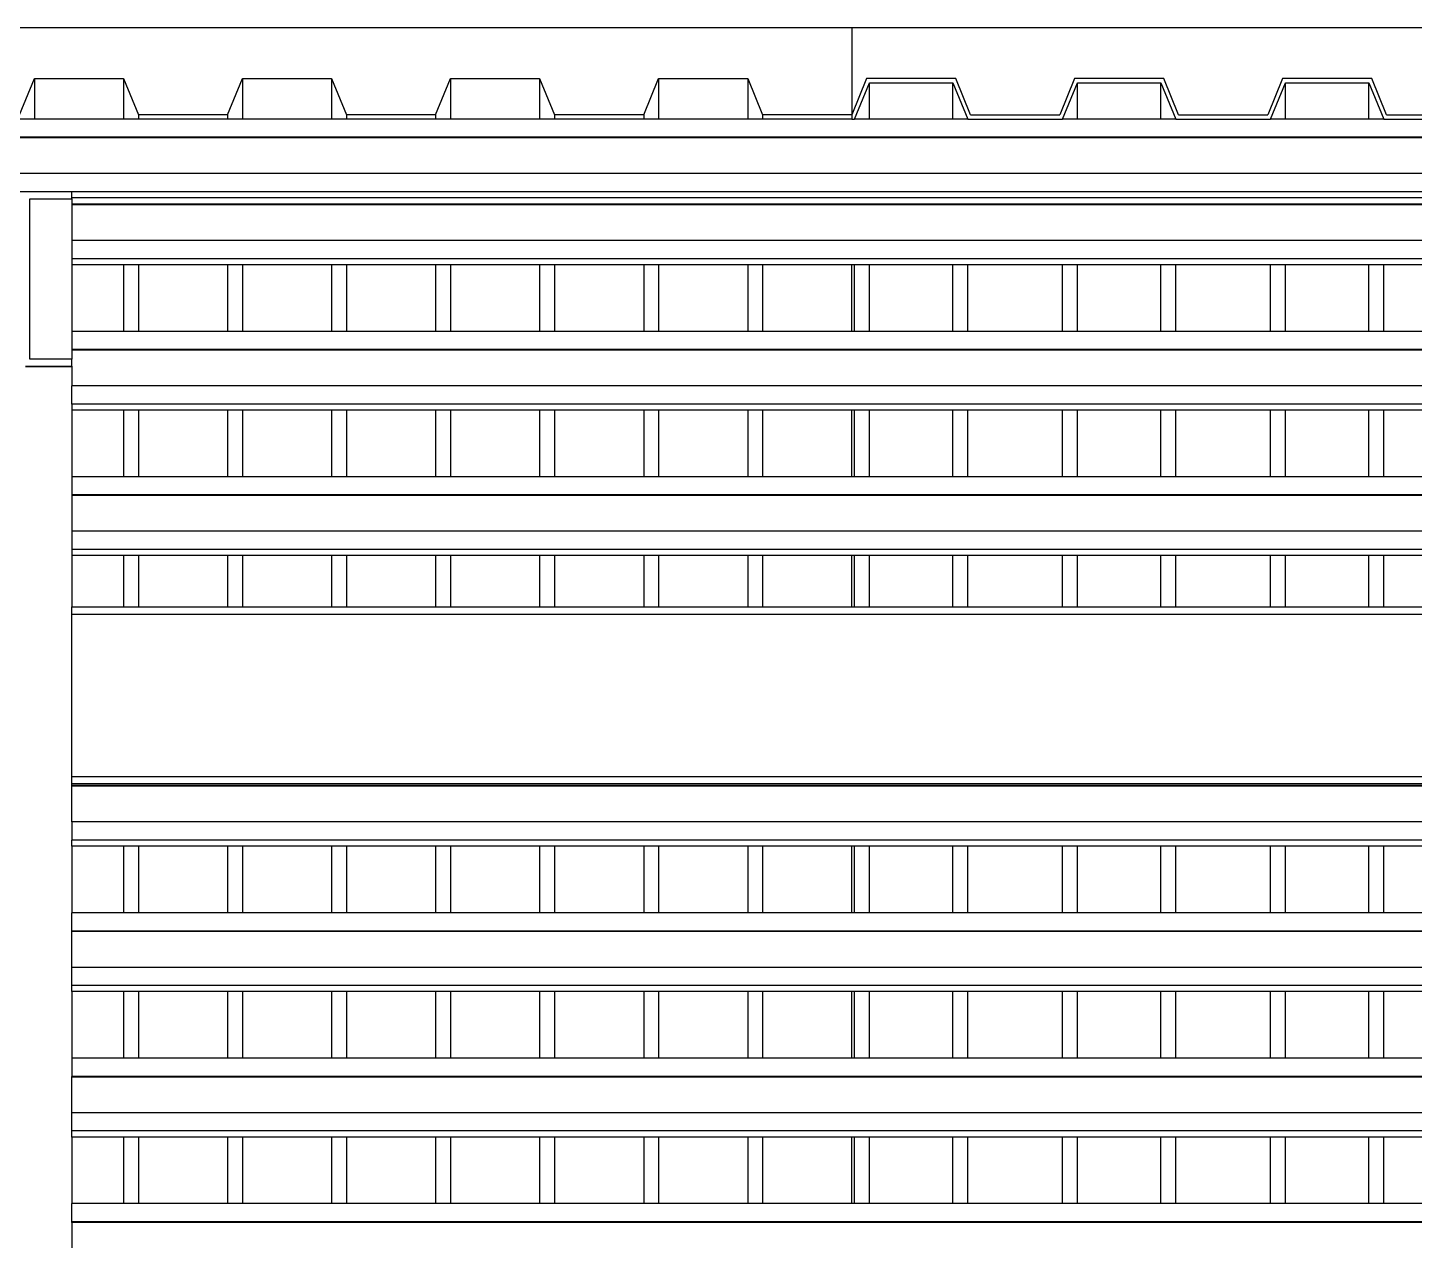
# Model space of a CAD drawing. Extents: x -49.7 to 49.7, y -10.2 to 18.8.
# Drawn here: x 15.653 to 17.535, y 13.349 to 14.994 of the extents above; entities that cross this region are included whole.
import ezdxf

# ---------------------------------------------------------------- set-up
doc = ezdxf.new("R2010")
doc.units = 0
doc.layers.get('0').update_dxf_attribs({"linetype": 'CONTINUOUS'})

msp = doc.modelspace()

# ---------------------------------------------------------------- linework, layer by layer
for p, q in [((16.7717, 14.9941), (13.6651, 14.9941)), ((16.7717, 14.9941), (16.7717, 14.8757)), ((19.4647, 14.9941), (16.7717, 14.9941)), ((16.7717, 14.9941), (16.7717, 14.8757)), ((15.642, 14.8757), (15.6622, 14.925)), ((15.6622, 14.925), (15.6622, 14.8701)), ((15.6622, 14.925), (15.7832, 14.925)), ((15.7832, 14.925), (15.7832, 14.8701)), ((15.7832, 14.925), (15.8034, 14.8757)), ((15.9245, 14.8757), (15.9446, 14.925)), ((15.9446, 14.925), (15.9446, 14.8701)), ((15.9446, 14.925), (16.0657, 14.925)), ((16.0657, 14.925), (16.0657, 14.8701)), ((16.0657, 14.925), (16.0858, 14.8757)), ((16.2069, 14.8757), (16.227, 14.925)), ((16.227, 14.925), (16.227, 14.8701)), ((16.227, 14.925), (16.3481, 14.925)), ((16.3481, 14.925), (16.3481, 14.8701)), ((16.3481, 14.925), (16.3682, 14.8757)), ((16.4893, 14.8757), (16.5095, 14.925)), ((16.5095, 14.925), (16.5095, 14.8701)), ((16.5095, 14.925), (16.6305, 14.925)), ((16.6305, 14.925), (16.6305, 14.8701)), ((16.6305, 14.925), (16.6507, 14.8757)), ((16.7919, 14.925), (16.7717, 14.8757)), ((16.7756, 14.8701), (16.7958, 14.9194)), ((16.9129, 14.925), (16.7919, 14.925)), ((16.7958, 14.8701), (16.7958, 14.9194)), ((16.7958, 14.9194), (16.909, 14.9194)), ((16.909, 14.8701), (16.909, 14.9194)), ((16.909, 14.9194), (16.9292, 14.8701)), ((16.9331, 14.8757), (16.9129, 14.925)), ((17.0743, 14.925), (17.0541, 14.8757)), ((17.058, 14.8701), (17.0782, 14.9194)), ((17.1953, 14.925), (17.0743, 14.925)), ((17.0782, 14.9194), (17.1914, 14.9194)), ((17.0782, 14.8701), (17.0782, 14.9194)), ((17.1914, 14.8701), (17.1914, 14.9194)), ((17.1914, 14.9194), (17.2116, 14.8701)), ((17.2155, 14.8757), (17.1953, 14.925)), ((17.3567, 14.925), (17.3365, 14.8757)), ((17.3404, 14.8701), (17.3606, 14.9194)), ((17.4777, 14.925), (17.3567, 14.925)), ((17.3606, 14.8701), (17.3606, 14.9194)), ((17.3606, 14.9194), (17.4738, 14.9194)), ((17.4738, 14.9194), (17.494, 14.8701)), ((17.4738, 14.8701), (17.4738, 14.9194)), ((17.4979, 14.8757), (17.4777, 14.925)), ((15.6622, 14.8701), (15.642, 14.8701)), ((15.7832, 14.8701), (15.6622, 14.8701)), ((15.8034, 14.8701), (15.7832, 14.8701)), ((15.8034, 14.8757), (15.8034, 14.8701)), ((15.9245, 14.8757), (15.8034, 14.8757)), ((15.9245, 14.8701), (15.8034, 14.8701)), ((15.9245, 14.8757), (15.9245, 14.8701)), ((15.9446, 14.8701), (15.9245, 14.8701)), ((16.0657, 14.8701), (15.9446, 14.8701)), ((16.0858, 14.8701), (16.0657, 14.8701)), ((16.0858, 14.8757), (16.0858, 14.8701)), ((16.2069, 14.8757), (16.0858, 14.8757)), ((16.2069, 14.8701), (16.0858, 14.8701)), ((16.2069, 14.8757), (16.2069, 14.8701)), ((16.227, 14.8701), (16.2069, 14.8701)), ((16.3481, 14.8701), (16.227, 14.8701)), ((16.3682, 14.8701), (16.3481, 14.8701)), ((16.3682, 14.8757), (16.3682, 14.8701)), ((16.4893, 14.8757), (16.3682, 14.8757)), ((16.4893, 14.8701), (16.3682, 14.8701)), ((16.4893, 14.8757), (16.4893, 14.8701)), ((16.5095, 14.8701), (16.4893, 14.8701)), ((16.6305, 14.8701), (16.5095, 14.8701)), ((16.6507, 14.8701), (16.6305, 14.8701)), ((16.6507, 14.8757), (16.6507, 14.8701)), ((16.7717, 14.8757), (16.6507, 14.8757)), ((16.7717, 14.8701), (16.6507, 14.8701)), ((16.7717, 14.8757), (16.7717, 14.8701)), ((16.7717, 14.8701), (16.7756, 14.8701)), ((16.7958, 14.8701), (16.7756, 14.8701)), ((16.909, 14.8701), (16.7958, 14.8701)), ((16.9292, 14.8701), (16.909, 14.8701)), ((16.9292, 14.8701), (17.058, 14.8701)), ((16.9331, 14.8757), (17.0541, 14.8757)), ((17.0782, 14.8701), (17.058, 14.8701)), ((17.1914, 14.8701), (17.0782, 14.8701)), ((17.2116, 14.8701), (17.1914, 14.8701)), ((17.2116, 14.8701), (17.3404, 14.8701)), ((17.2155, 14.8757), (17.3365, 14.8757)), ((17.3606, 14.8701), (17.3404, 14.8701)), ((17.4738, 14.8701), (17.3606, 14.8701)), ((17.494, 14.8701), (17.4738, 14.8701)), ((17.494, 14.8701), (17.6228, 14.8701)), ((17.4979, 14.8757), (17.6189, 14.8757)), ((22.1577, 14.8454), (7.6775, 14.8454)), ((22.1577, 14.8446), (7.6775, 14.8446)), ((22.1577, 14.7961), (7.6775, 14.7961)), ((15.7131, 14.7714), (15.5931, 14.7714)), ((15.6562, 14.5444), (15.6562, 14.7618)), ((15.6562, 14.7618), (15.7131, 14.7618)), ((15.7131, 14.7632), (15.7131, 14.7714)), ((19.3431, 14.7714), (15.7131, 14.7714)), ((19.3431, 14.7632), (15.7131, 14.7632)), ((15.7131, 14.7618), (15.7131, 14.7632)), ((15.7131, 14.7618), (15.7131, 14.7547)), ((19.3431, 14.7547), (15.7131, 14.7547)), ((15.7131, 14.7547), (15.7131, 14.7539)), ((19.3431, 14.7539), (15.7131, 14.7539)), ((15.7131, 14.7539), (15.7131, 14.7054)), ((19.3431, 14.7054), (15.7131, 14.7054)), ((15.7131, 14.7054), (15.7131, 14.6807)), ((19.3431, 14.6807), (15.7131, 14.6807)), ((15.7131, 14.6807), (15.7131, 14.6725)), ((15.7131, 14.6725), (15.7131, 14.5821)), ((15.7832, 14.6725), (15.7131, 14.6725)), ((15.7832, 14.6725), (15.7832, 14.5821)), ((15.8034, 14.6725), (15.7832, 14.6725)), ((15.8034, 14.6725), (15.8034, 14.5821)), ((15.9245, 14.6725), (15.8034, 14.6725)), ((15.9245, 14.6725), (15.9245, 14.5821)), ((15.9446, 14.6725), (15.9245, 14.6725)), ((15.9446, 14.6725), (15.9446, 14.5821)), ((16.0657, 14.6725), (15.9446, 14.6725)), ((16.0657, 14.6725), (16.0657, 14.5821)), ((16.0858, 14.6725), (16.0657, 14.6725)), ((16.0858, 14.6725), (16.0858, 14.5821)), ((16.2069, 14.6725), (16.0858, 14.6725)), ((16.2069, 14.6725), (16.2069, 14.5821)), ((16.227, 14.6725), (16.2069, 14.6725)), ((16.227, 14.6725), (16.227, 14.5821)), ((16.3481, 14.6725), (16.227, 14.6725)), ((16.3481, 14.6725), (16.3481, 14.5821)), ((16.3682, 14.6725), (16.3481, 14.6725)), ((16.3682, 14.6725), (16.3682, 14.5821)), ((16.4893, 14.6725), (16.3682, 14.6725)), ((16.4893, 14.6725), (16.4893, 14.5821)), ((16.5095, 14.6725), (16.4893, 14.6725)), ((16.5095, 14.6725), (16.5095, 14.5821)), ((16.6305, 14.6725), (16.5095, 14.6725)), ((16.6305, 14.6725), (16.6305, 14.5821)), ((16.6507, 14.6725), (16.6305, 14.6725)), ((16.6507, 14.6725), (16.6507, 14.5821)), ((16.7717, 14.6725), (16.6507, 14.6725)), ((16.7717, 14.5821), (16.7717, 14.6725)), ((16.7756, 14.6725), (16.7717, 14.6725)), ((16.7756, 14.5821), (16.7756, 14.6725)), ((16.7958, 14.6725), (16.7756, 14.6725)), ((16.7958, 14.5821), (16.7958, 14.6725)), ((16.909, 14.6725), (16.7958, 14.6725)), ((16.909, 14.5821), (16.909, 14.6725)), ((16.9292, 14.6725), (16.909, 14.6725)), ((16.9292, 14.5821), (16.9292, 14.6725)), ((17.058, 14.6725), (16.9292, 14.6725)), ((17.058, 14.5821), (17.058, 14.6725)), ((17.0782, 14.6725), (17.058, 14.6725)), ((17.0782, 14.5821), (17.0782, 14.6725)), ((17.1914, 14.6725), (17.0782, 14.6725)), ((17.1914, 14.5821), (17.1914, 14.6725)), ((17.2116, 14.6725), (17.1914, 14.6725)), ((17.2116, 14.5821), (17.2116, 14.6725)), ((17.3404, 14.6725), (17.2116, 14.6725)), ((17.3404, 14.5821), (17.3404, 14.6725)), ((17.3606, 14.6725), (17.3404, 14.6725)), ((17.3606, 14.5821), (17.3606, 14.6725)), ((17.4738, 14.6725), (17.3606, 14.6725)), ((17.4738, 14.5821), (17.4738, 14.6725)), ((17.494, 14.6725), (17.4738, 14.6725)), ((17.494, 14.5821), (17.494, 14.6725)), ((17.6228, 14.6725), (17.494, 14.6725)), ((15.7131, 14.5821), (15.7131, 14.5574)), ((15.7832, 14.5821), (15.7131, 14.5821)), ((15.8034, 14.5821), (15.7832, 14.5821)), ((15.9245, 14.5821), (15.8034, 14.5821)), ((15.9446, 14.5821), (15.9245, 14.5821)), ((16.0657, 14.5821), (15.9446, 14.5821)), ((16.0858, 14.5821), (16.0657, 14.5821)), ((16.2069, 14.5821), (16.0858, 14.5821)), ((16.227, 14.5821), (16.2069, 14.5821)), ((16.3481, 14.5821), (16.227, 14.5821)), ((16.3682, 14.5821), (16.3481, 14.5821)), ((16.4893, 14.5821), (16.3682, 14.5821)), ((16.5095, 14.5821), (16.4893, 14.5821)), ((16.6305, 14.5821), (16.5095, 14.5821)), ((16.6507, 14.5821), (16.6305, 14.5821)), ((16.7717, 14.5821), (16.6507, 14.5821)), ((16.7756, 14.5821), (16.7717, 14.5821)), ((16.7958, 14.5821), (16.7756, 14.5821)), ((16.909, 14.5821), (16.7958, 14.5821)), ((16.9292, 14.5821), (16.909, 14.5821)), ((17.058, 14.5821), (16.9292, 14.5821)), ((17.0782, 14.5821), (17.058, 14.5821)), ((17.1914, 14.5821), (17.0782, 14.5821)), ((17.2116, 14.5821), (17.1914, 14.5821)), ((17.3404, 14.5821), (17.2116, 14.5821)), ((17.3606, 14.5821), (17.3404, 14.5821)), ((17.4738, 14.5821), (17.3606, 14.5821)), ((17.494, 14.5821), (17.4738, 14.5821)), ((17.6228, 14.5821), (17.494, 14.5821)), ((19.3431, 14.5574), (15.7131, 14.5574)), ((15.7131, 14.5574), (15.7131, 14.5566)), ((19.3431, 14.5566), (15.7131, 14.5566)), ((15.7131, 14.5566), (15.7131, 14.5444)), ((15.65, 14.5347), (15.6562, 14.5347)), ((15.65, 14.5345), (15.6562, 14.5345)), ((15.7131, 14.5444), (15.6562, 14.5444)), ((15.6562, 14.5347), (15.6562, 14.5345)), ((15.6562, 14.5347), (15.7131, 14.5347)), ((15.6562, 14.5345), (15.7131, 14.5345)), ((15.7131, 14.5347), (15.7131, 14.5444)), ((15.7131, 14.5347), (15.7131, 14.5345)), ((15.7131, 14.5345), (15.7131, 14.5081)), ((19.3431, 14.5081), (15.7131, 14.5081)), ((15.7131, 14.4834), (15.7131, 14.5081)), ((19.3431, 14.4834), (15.7131, 14.4834)), ((15.7131, 14.4834), (15.7131, 14.4752)), ((15.7832, 14.4752), (15.7131, 14.4752)), ((15.7131, 14.4752), (15.7131, 14.3848)), ((15.7832, 14.4752), (15.7832, 14.3848)), ((15.8034, 14.4752), (15.7832, 14.4752)), ((15.8034, 14.4752), (15.8034, 14.3848)), ((15.9245, 14.4752), (15.8034, 14.4752)), ((15.9245, 14.4752), (15.9245, 14.3848)), ((15.9446, 14.4752), (15.9245, 14.4752)), ((15.9446, 14.4752), (15.9446, 14.3848)), ((16.0657, 14.4752), (15.9446, 14.4752)), ((16.0657, 14.4752), (16.0657, 14.3848)), ((16.0858, 14.4752), (16.0657, 14.4752)), ((16.0858, 14.4752), (16.0858, 14.3848)), ((16.2069, 14.4752), (16.0858, 14.4752)), ((16.2069, 14.4752), (16.2069, 14.3848)), ((16.227, 14.4752), (16.2069, 14.4752)), ((16.227, 14.4752), (16.227, 14.3848)), ((16.3481, 14.4752), (16.227, 14.4752)), ((16.3481, 14.4752), (16.3481, 14.3848)), ((16.3682, 14.4752), (16.3481, 14.4752)), ((16.3682, 14.4752), (16.3682, 14.3848)), ((16.4893, 14.4752), (16.3682, 14.4752)), ((16.4893, 14.4752), (16.4893, 14.3848)), ((16.5095, 14.4752), (16.4893, 14.4752)), ((16.5095, 14.4752), (16.5095, 14.3848)), ((16.6305, 14.4752), (16.5095, 14.4752)), ((16.6305, 14.4752), (16.6305, 14.3848)), ((16.6507, 14.4752), (16.6305, 14.4752)), ((16.6507, 14.4752), (16.6507, 14.3848)), ((16.7717, 14.4752), (16.6507, 14.4752)), ((16.7717, 14.3848), (16.7717, 14.4752)), ((16.7756, 14.4752), (16.7717, 14.4752)), ((16.7756, 14.3848), (16.7756, 14.4752)), ((16.7958, 14.4752), (16.7756, 14.4752)), ((16.7958, 14.3848), (16.7958, 14.4752)), ((16.909, 14.4752), (16.7958, 14.4752)), ((16.909, 14.3848), (16.909, 14.4752)), ((16.9292, 14.4752), (16.909, 14.4752)), ((16.9292, 14.3848), (16.9292, 14.4752)), ((17.058, 14.4752), (16.9292, 14.4752)), ((17.058, 14.3848), (17.058, 14.4752)), ((17.0782, 14.4752), (17.058, 14.4752)), ((17.0782, 14.3848), (17.0782, 14.4752)), ((17.1914, 14.4752), (17.0782, 14.4752)), ((17.1914, 14.3848), (17.1914, 14.4752)), ((17.2116, 14.4752), (17.1914, 14.4752)), ((17.2116, 14.3848), (17.2116, 14.4752)), ((17.3404, 14.4752), (17.2116, 14.4752)), ((17.3404, 14.3848), (17.3404, 14.4752)), ((17.3606, 14.4752), (17.3404, 14.4752)), ((17.3606, 14.3848), (17.3606, 14.4752)), ((17.4738, 14.4752), (17.3606, 14.4752)), ((17.4738, 14.3848), (17.4738, 14.4752)), ((17.494, 14.4752), (17.4738, 14.4752)), ((17.494, 14.3848), (17.494, 14.4752)), ((17.6228, 14.4752), (17.494, 14.4752)), ((15.7832, 14.3848), (15.7131, 14.3848)), ((15.7131, 14.3848), (15.7131, 14.3601)), ((15.8034, 14.3848), (15.7832, 14.3848)), ((15.9245, 14.3848), (15.8034, 14.3848)), ((15.9446, 14.3848), (15.9245, 14.3848)), ((16.0657, 14.3848), (15.9446, 14.3848)), ((16.0858, 14.3848), (16.0657, 14.3848)), ((16.2069, 14.3848), (16.0858, 14.3848)), ((16.227, 14.3848), (16.2069, 14.3848)), ((16.3481, 14.3848), (16.227, 14.3848)), ((16.3682, 14.3848), (16.3481, 14.3848)), ((16.4893, 14.3848), (16.3682, 14.3848)), ((16.5095, 14.3848), (16.4893, 14.3848)), ((16.6305, 14.3848), (16.5095, 14.3848)), ((16.6507, 14.3848), (16.6305, 14.3848)), ((16.7717, 14.3848), (16.6507, 14.3848)), ((16.7756, 14.3848), (16.7717, 14.3848)), ((16.7958, 14.3848), (16.7756, 14.3848)), ((16.909, 14.3848), (16.7958, 14.3848)), ((16.9292, 14.3848), (16.909, 14.3848)), ((17.058, 14.3848), (16.9292, 14.3848)), ((17.0782, 14.3848), (17.058, 14.3848)), ((17.1914, 14.3848), (17.0782, 14.3848)), ((17.2116, 14.3848), (17.1914, 14.3848)), ((17.3404, 14.3848), (17.2116, 14.3848)), ((17.3606, 14.3848), (17.3404, 14.3848)), ((17.4738, 14.3848), (17.3606, 14.3848)), ((17.494, 14.3848), (17.4738, 14.3848)), ((17.6228, 14.3848), (17.494, 14.3848)), ((19.3431, 14.3601), (15.7131, 14.3601)), ((15.7131, 14.3601), (15.7131, 14.3593)), ((19.3431, 14.3593), (15.7131, 14.3593)), ((15.7131, 14.3593), (15.7131, 14.3108)), ((19.3431, 14.3108), (15.7131, 14.3108)), ((15.7131, 14.3108), (15.7131, 14.2862)), ((19.3431, 14.2862), (15.7131, 14.2862)), ((15.7131, 14.2862), (15.7131, 14.2779)), ((15.7832, 14.2779), (15.7131, 14.2779)), ((15.7131, 14.2779), (15.7131, 14.2083)), ((15.7832, 14.2779), (15.7832, 14.2083)), ((15.8034, 14.2779), (15.7832, 14.2779)), ((15.8034, 14.2779), (15.8034, 14.2083)), ((15.9245, 14.2779), (15.8034, 14.2779)), ((15.9245, 14.2779), (15.9245, 14.2083)), ((15.9446, 14.2779), (15.9245, 14.2779)), ((15.9446, 14.2779), (15.9446, 14.2083)), ((16.0657, 14.2779), (15.9446, 14.2779)), ((16.0657, 14.2779), (16.0657, 14.2083)), ((16.0858, 14.2779), (16.0657, 14.2779)), ((16.0858, 14.2779), (16.0858, 14.2083)), ((16.2069, 14.2779), (16.0858, 14.2779)), ((16.2069, 14.2779), (16.2069, 14.2083)), ((16.227, 14.2779), (16.2069, 14.2779)), ((16.227, 14.2779), (16.227, 14.2083)), ((16.3481, 14.2779), (16.227, 14.2779)), ((16.3481, 14.2779), (16.3481, 14.2083)), ((16.3682, 14.2779), (16.3481, 14.2779)), ((16.3682, 14.2779), (16.3682, 14.2083)), ((16.4893, 14.2779), (16.3682, 14.2779)), ((16.4893, 14.2779), (16.4893, 14.2083)), ((16.5095, 14.2779), (16.4893, 14.2779)), ((16.5095, 14.2779), (16.5095, 14.2083)), ((16.6305, 14.2779), (16.5095, 14.2779)), ((16.6305, 14.2779), (16.6305, 14.2083)), ((16.6507, 14.2779), (16.6305, 14.2779)), ((16.6507, 14.2779), (16.6507, 14.2083)), ((16.7717, 14.2779), (16.6507, 14.2779)), ((16.7717, 14.2083), (16.7717, 14.2779)), ((16.7756, 14.2779), (16.7717, 14.2779)), ((16.7756, 14.2083), (16.7756, 14.2779)), ((16.7958, 14.2779), (16.7756, 14.2779)), ((16.7958, 14.2083), (16.7958, 14.2779)), ((16.909, 14.2779), (16.7958, 14.2779)), ((16.909, 14.2083), (16.909, 14.2779)), ((16.9292, 14.2779), (16.909, 14.2779)), ((16.9292, 14.2083), (16.9292, 14.2779)), ((17.058, 14.2779), (16.9292, 14.2779)), ((17.058, 14.2083), (17.058, 14.2779)), ((17.0782, 14.2779), (17.058, 14.2779)), ((17.0782, 14.2083), (17.0782, 14.2779)), ((17.1914, 14.2779), (17.0782, 14.2779)), ((17.1914, 14.2083), (17.1914, 14.2779)), ((17.2116, 14.2779), (17.1914, 14.2779)), ((17.2116, 14.2083), (17.2116, 14.2779)), ((17.3404, 14.2779), (17.2116, 14.2779)), ((17.3404, 14.2083), (17.3404, 14.2779)), ((17.3606, 14.2779), (17.3404, 14.2779)), ((17.3606, 14.2083), (17.3606, 14.2779)), ((17.4738, 14.2779), (17.3606, 14.2779)), ((17.4738, 14.2083), (17.4738, 14.2779)), ((17.494, 14.2779), (17.4738, 14.2779)), ((17.494, 14.2083), (17.494, 14.2779)), ((17.6228, 14.2779), (17.494, 14.2779)), ((15.7131, 14.2083), (15.7832, 14.2083)), ((15.7131, 14.1985), (15.7131, 14.2083)), ((15.7131, 14.1985), (19.2531, 14.1985)), ((15.7131, 13.9781), (15.7131, 14.1985)), ((15.7832, 14.2083), (15.8034, 14.2083)), ((15.8034, 14.2083), (15.9245, 14.2083)), ((15.9245, 14.2083), (15.9446, 14.2083)), ((15.9446, 14.2083), (16.0657, 14.2083)), ((16.0657, 14.2083), (16.0858, 14.2083)), ((16.0858, 14.2083), (16.2069, 14.2083)), ((16.2069, 14.2083), (16.227, 14.2083)), ((16.227, 14.2083), (16.3481, 14.2083)), ((16.3481, 14.2083), (16.3682, 14.2083)), ((16.3682, 14.2083), (16.4893, 14.2083)), ((16.4893, 14.2083), (16.5095, 14.2083)), ((16.5095, 14.2083), (16.6305, 14.2083)), ((16.6305, 14.2083), (16.6507, 14.2083)), ((16.6507, 14.2083), (16.7717, 14.2083)), ((16.7717, 14.2083), (16.7756, 14.2083)), ((16.7756, 14.2083), (16.7958, 14.2083)), ((16.7958, 14.2083), (16.909, 14.2083)), ((16.909, 14.2083), (16.9292, 14.2083)), ((16.9292, 14.2083), (17.058, 14.2083)), ((17.058, 14.2083), (17.0782, 14.2083)), ((17.0782, 14.2083), (17.1914, 14.2083)), ((17.1914, 14.2083), (17.2116, 14.2083)), ((17.2116, 14.2083), (17.3404, 14.2083)), ((17.3404, 14.2083), (17.3606, 14.2083)), ((17.3606, 14.2083), (17.4738, 14.2083)), ((17.4738, 14.2083), (17.494, 14.2083)), ((17.494, 14.2083), (17.6228, 14.2083)), ((15.7131, 13.9781), (19.2531, 13.9781)), ((15.7131, 13.9683), (15.7131, 13.9781)), ((15.7131, 13.9683), (19.2531, 13.9683)), ((15.7131, 13.9656), (15.7131, 13.9683)), ((19.2531, 13.9656), (15.7131, 13.9656)), ((15.7131, 13.9648), (15.7131, 13.9656)), ((19.2531, 13.9648), (15.7131, 13.9648)), ((15.7131, 13.9163), (15.7131, 13.9648)), ((19.2531, 13.9163), (15.7131, 13.9163)), ((15.7131, 13.9163), (15.7131, 13.8916)), ((19.2531, 13.8916), (15.7131, 13.8916)), ((15.7131, 13.8834), (15.7131, 13.8916)), ((15.7832, 13.8834), (15.7131, 13.8834)), ((15.7131, 13.8834), (15.7131, 13.793)), ((15.7832, 13.8834), (15.7832, 13.793)), ((15.8034, 13.8834), (15.7832, 13.8834)), ((15.8034, 13.8834), (15.8034, 13.793)), ((15.9245, 13.8834), (15.8034, 13.8834)), ((15.9245, 13.8834), (15.9245, 13.793)), ((15.9446, 13.8834), (15.9245, 13.8834)), ((15.9446, 13.8834), (15.9446, 13.793)), ((16.0657, 13.8834), (15.9446, 13.8834)), ((16.0657, 13.8834), (16.0657, 13.793)), ((16.0858, 13.8834), (16.0657, 13.8834)), ((16.0858, 13.8834), (16.0858, 13.793)), ((16.2069, 13.8834), (16.0858, 13.8834)), ((16.2069, 13.8834), (16.2069, 13.793)), ((16.227, 13.8834), (16.2069, 13.8834)), ((16.227, 13.8834), (16.227, 13.793)), ((16.3481, 13.8834), (16.227, 13.8834)), ((16.3481, 13.8834), (16.3481, 13.793)), ((16.3682, 13.8834), (16.3481, 13.8834)), ((16.3682, 13.8834), (16.3682, 13.793)), ((16.4893, 13.8834), (16.3682, 13.8834)), ((16.4893, 13.8834), (16.4893, 13.793)), ((16.5095, 13.8834), (16.4893, 13.8834)), ((16.5095, 13.8834), (16.5095, 13.793)), ((16.6305, 13.8834), (16.5095, 13.8834)), ((16.6305, 13.8834), (16.6305, 13.793)), ((16.6507, 13.8834), (16.6305, 13.8834)), ((16.6507, 13.8834), (16.6507, 13.793)), ((16.7717, 13.8834), (16.6507, 13.8834)), ((16.7717, 13.793), (16.7717, 13.8834)), ((16.7756, 13.8834), (16.7717, 13.8834)), ((16.7756, 13.793), (16.7756, 13.8834)), ((16.7958, 13.8834), (16.7756, 13.8834)), ((16.7958, 13.793), (16.7958, 13.8834)), ((16.909, 13.8834), (16.7958, 13.8834)), ((16.909, 13.793), (16.909, 13.8834)), ((16.9292, 13.8834), (16.909, 13.8834)), ((16.9292, 13.793), (16.9292, 13.8834)), ((17.058, 13.8834), (16.9292, 13.8834)), ((17.058, 13.793), (17.058, 13.8834)), ((17.0782, 13.8834), (17.058, 13.8834)), ((17.0782, 13.793), (17.0782, 13.8834)), ((17.1914, 13.8834), (17.0782, 13.8834)), ((17.1914, 13.793), (17.1914, 13.8834)), ((17.2116, 13.8834), (17.1914, 13.8834)), ((17.2116, 13.793), (17.2116, 13.8834)), ((17.3404, 13.8834), (17.2116, 13.8834)), ((17.3404, 13.793), (17.3404, 13.8834)), ((17.3606, 13.8834), (17.3404, 13.8834)), ((17.3606, 13.793), (17.3606, 13.8834)), ((17.4738, 13.8834), (17.3606, 13.8834)), ((17.4738, 13.793), (17.4738, 13.8834)), ((17.494, 13.8834), (17.4738, 13.8834)), ((17.494, 13.793), (17.494, 13.8834)), ((17.6228, 13.8834), (17.494, 13.8834)), ((15.7832, 13.793), (15.7131, 13.793)), ((15.7131, 13.7683), (15.7131, 13.793)), ((15.8034, 13.793), (15.7832, 13.793)), ((15.9245, 13.793), (15.8034, 13.793)), ((15.9446, 13.793), (15.9245, 13.793)), ((16.0657, 13.793), (15.9446, 13.793)), ((16.0858, 13.793), (16.0657, 13.793)), ((16.2069, 13.793), (16.0858, 13.793)), ((16.227, 13.793), (16.2069, 13.793)), ((16.3481, 13.793), (16.227, 13.793)), ((16.3682, 13.793), (16.3481, 13.793)), ((16.4893, 13.793), (16.3682, 13.793)), ((16.5095, 13.793), (16.4893, 13.793)), ((16.6305, 13.793), (16.5095, 13.793)), ((16.6507, 13.793), (16.6305, 13.793)), ((16.7717, 13.793), (16.6507, 13.793)), ((16.7756, 13.793), (16.7717, 13.793)), ((16.7958, 13.793), (16.7756, 13.793)), ((16.909, 13.793), (16.7958, 13.793)), ((16.9292, 13.793), (16.909, 13.793)), ((17.058, 13.793), (16.9292, 13.793)), ((17.0782, 13.793), (17.058, 13.793)), ((17.1914, 13.793), (17.0782, 13.793)), ((17.2116, 13.793), (17.1914, 13.793)), ((17.3404, 13.793), (17.2116, 13.793)), ((17.3606, 13.793), (17.3404, 13.793)), ((17.4738, 13.793), (17.3606, 13.793)), ((17.494, 13.793), (17.4738, 13.793)), ((17.6228, 13.793), (17.494, 13.793)), ((19.2531, 13.7683), (15.7131, 13.7683)), ((15.7131, 13.7675), (15.7131, 13.7683)), ((19.2531, 13.7675), (15.7131, 13.7675)), ((15.7131, 13.719), (15.7131, 13.7675)), ((19.2531, 13.719), (15.7131, 13.719)), ((15.7131, 13.6943), (15.7131, 13.719)), ((19.2531, 13.6943), (15.7131, 13.6943)), ((15.7131, 13.6861), (15.7131, 13.6943)), ((15.7832, 13.6861), (15.7131, 13.6861)), ((15.7131, 13.6861), (15.7131, 13.5957)), ((15.7832, 13.6861), (15.7832, 13.5957)), ((15.8034, 13.6861), (15.7832, 13.6861)), ((15.8034, 13.6861), (15.8034, 13.5957)), ((15.9245, 13.6861), (15.8034, 13.6861)), ((15.9245, 13.6861), (15.9245, 13.5957)), ((15.9446, 13.6861), (15.9245, 13.6861)), ((15.9446, 13.6861), (15.9446, 13.5957)), ((16.0657, 13.6861), (15.9446, 13.6861)), ((16.0657, 13.6861), (16.0657, 13.5957)), ((16.0858, 13.6861), (16.0657, 13.6861)), ((16.0858, 13.6861), (16.0858, 13.5957)), ((16.2069, 13.6861), (16.0858, 13.6861)), ((16.2069, 13.6861), (16.2069, 13.5957)), ((16.227, 13.6861), (16.2069, 13.6861)), ((16.227, 13.6861), (16.227, 13.5957)), ((16.3481, 13.6861), (16.227, 13.6861)), ((16.3481, 13.6861), (16.3481, 13.5957)), ((16.3682, 13.6861), (16.3481, 13.6861)), ((16.3682, 13.6861), (16.3682, 13.5957)), ((16.4893, 13.6861), (16.3682, 13.6861)), ((16.4893, 13.6861), (16.4893, 13.5957)), ((16.5095, 13.6861), (16.4893, 13.6861)), ((16.5095, 13.6861), (16.5095, 13.5957)), ((16.6305, 13.6861), (16.5095, 13.6861)), ((16.6305, 13.6861), (16.6305, 13.5957)), ((16.6507, 13.6861), (16.6305, 13.6861)), ((16.6507, 13.6861), (16.6507, 13.5957)), ((16.7717, 13.6861), (16.6507, 13.6861)), ((16.7717, 13.5957), (16.7717, 13.6861)), ((16.7756, 13.6861), (16.7717, 13.6861)), ((16.7756, 13.5957), (16.7756, 13.6861)), ((16.7958, 13.6861), (16.7756, 13.6861)), ((16.7958, 13.5957), (16.7958, 13.6861)), ((16.909, 13.6861), (16.7958, 13.6861)), ((16.909, 13.5957), (16.909, 13.6861)), ((16.9292, 13.6861), (16.909, 13.6861)), ((16.9292, 13.5957), (16.9292, 13.6861)), ((17.058, 13.6861), (16.9292, 13.6861)), ((17.058, 13.5957), (17.058, 13.6861)), ((17.0782, 13.6861), (17.058, 13.6861)), ((17.0782, 13.5957), (17.0782, 13.6861)), ((17.1914, 13.6861), (17.0782, 13.6861)), ((17.1914, 13.5957), (17.1914, 13.6861)), ((17.2116, 13.6861), (17.1914, 13.6861)), ((17.2116, 13.5957), (17.2116, 13.6861)), ((17.3404, 13.6861), (17.2116, 13.6861)), ((17.3404, 13.5957), (17.3404, 13.6861)), ((17.3606, 13.6861), (17.3404, 13.6861)), ((17.3606, 13.5957), (17.3606, 13.6861)), ((17.4738, 13.6861), (17.3606, 13.6861)), ((17.4738, 13.5957), (17.4738, 13.6861)), ((17.494, 13.6861), (17.4738, 13.6861)), ((17.494, 13.5957), (17.494, 13.6861)), ((17.6228, 13.6861), (17.494, 13.6861)), ((15.7832, 13.5957), (15.7131, 13.5957)), ((15.7131, 13.5957), (15.7131, 13.571)), ((15.8034, 13.5957), (15.7832, 13.5957)), ((15.9245, 13.5957), (15.8034, 13.5957)), ((15.9446, 13.5957), (15.9245, 13.5957)), ((16.0657, 13.5957), (15.9446, 13.5957)), ((16.0858, 13.5957), (16.0657, 13.5957)), ((16.2069, 13.5957), (16.0858, 13.5957)), ((16.227, 13.5957), (16.2069, 13.5957)), ((16.3481, 13.5957), (16.227, 13.5957)), ((16.3682, 13.5957), (16.3481, 13.5957)), ((16.4893, 13.5957), (16.3682, 13.5957)), ((16.5095, 13.5957), (16.4893, 13.5957)), ((16.6305, 13.5957), (16.5095, 13.5957)), ((16.6507, 13.5957), (16.6305, 13.5957)), ((16.7717, 13.5957), (16.6507, 13.5957)), ((16.7756, 13.5957), (16.7717, 13.5957)), ((16.7958, 13.5957), (16.7756, 13.5957)), ((16.909, 13.5957), (16.7958, 13.5957)), ((16.9292, 13.5957), (16.909, 13.5957)), ((17.058, 13.5957), (16.9292, 13.5957)), ((17.0782, 13.5957), (17.058, 13.5957)), ((17.1914, 13.5957), (17.0782, 13.5957)), ((17.2116, 13.5957), (17.1914, 13.5957)), ((17.3404, 13.5957), (17.2116, 13.5957)), ((17.3606, 13.5957), (17.3404, 13.5957)), ((17.4738, 13.5957), (17.3606, 13.5957)), ((17.494, 13.5957), (17.4738, 13.5957)), ((17.6228, 13.5957), (17.494, 13.5957)), ((19.2531, 13.571), (15.7131, 13.571)), ((15.7131, 13.5702), (15.7131, 13.571)), ((19.2531, 13.5702), (15.7131, 13.5702)), ((15.7131, 13.5217), (15.7131, 13.5702)), ((19.2531, 13.5217), (15.7131, 13.5217)), ((15.7131, 13.4971), (15.7131, 13.5217)), ((19.2531, 13.4971), (15.7131, 13.4971)), ((15.7131, 13.4888), (15.7131, 13.4971)), ((15.7832, 13.4888), (15.7131, 13.4888)), ((15.7131, 13.4888), (15.7131, 13.3984)), ((15.7832, 13.4888), (15.7832, 13.3984)), ((15.8034, 13.4888), (15.7832, 13.4888)), ((15.8034, 13.4888), (15.8034, 13.3984)), ((15.9245, 13.4888), (15.8034, 13.4888)), ((15.9245, 13.4888), (15.9245, 13.3984)), ((15.9446, 13.4888), (15.9245, 13.4888)), ((15.9446, 13.4888), (15.9446, 13.3984)), ((16.0657, 13.4888), (15.9446, 13.4888)), ((16.0657, 13.4888), (16.0657, 13.3984)), ((16.0858, 13.4888), (16.0657, 13.4888)), ((16.0858, 13.4888), (16.0858, 13.3984)), ((16.2069, 13.4888), (16.0858, 13.4888)), ((16.2069, 13.4888), (16.2069, 13.3984)), ((16.227, 13.4888), (16.2069, 13.4888)), ((16.227, 13.4888), (16.227, 13.3984)), ((16.3481, 13.4888), (16.227, 13.4888)), ((16.3481, 13.4888), (16.3481, 13.3984)), ((16.3682, 13.4888), (16.3481, 13.4888)), ((16.3682, 13.4888), (16.3682, 13.3984)), ((16.4893, 13.4888), (16.3682, 13.4888)), ((16.4893, 13.4888), (16.4893, 13.3984)), ((16.5095, 13.4888), (16.4893, 13.4888)), ((16.5095, 13.4888), (16.5095, 13.3984)), ((16.6305, 13.4888), (16.5095, 13.4888)), ((16.6305, 13.4888), (16.6305, 13.3984)), ((16.6507, 13.4888), (16.6305, 13.4888)), ((16.6507, 13.4888), (16.6507, 13.3984)), ((16.7717, 13.4888), (16.6507, 13.4888)), ((16.7717, 13.3984), (16.7717, 13.4888)), ((16.7756, 13.4888), (16.7717, 13.4888)), ((16.7756, 13.3984), (16.7756, 13.4888)), ((16.7958, 13.4888), (16.7756, 13.4888)), ((16.7958, 13.3984), (16.7958, 13.4888)), ((16.909, 13.4888), (16.7958, 13.4888)), ((16.909, 13.3984), (16.909, 13.4888)), ((16.9292, 13.4888), (16.909, 13.4888)), ((16.9292, 13.3984), (16.9292, 13.4888)), ((17.058, 13.4888), (16.9292, 13.4888)), ((17.058, 13.3984), (17.058, 13.4888)), ((17.0782, 13.4888), (17.058, 13.4888)), ((17.0782, 13.3984), (17.0782, 13.4888)), ((17.1914, 13.4888), (17.0782, 13.4888)), ((17.1914, 13.3984), (17.1914, 13.4888)), ((17.2116, 13.4888), (17.1914, 13.4888)), ((17.2116, 13.3984), (17.2116, 13.4888)), ((17.3404, 13.4888), (17.2116, 13.4888)), ((17.3404, 13.3984), (17.3404, 13.4888)), ((17.3606, 13.4888), (17.3404, 13.4888)), ((17.3606, 13.3984), (17.3606, 13.4888)), ((17.4738, 13.4888), (17.3606, 13.4888)), ((17.4738, 13.3984), (17.4738, 13.4888)), ((17.494, 13.4888), (17.4738, 13.4888)), ((17.494, 13.3984), (17.494, 13.4888)), ((17.6228, 13.4888), (17.494, 13.4888)), ((15.7832, 13.3984), (15.7131, 13.3984)), ((15.7131, 13.3738), (15.7131, 13.3984)), ((15.8034, 13.3984), (15.7832, 13.3984)), ((15.9245, 13.3984), (15.8034, 13.3984)), ((15.9446, 13.3984), (15.9245, 13.3984)), ((16.0657, 13.3984), (15.9446, 13.3984)), ((16.0858, 13.3984), (16.0657, 13.3984)), ((16.2069, 13.3984), (16.0858, 13.3984)), ((16.227, 13.3984), (16.2069, 13.3984)), ((16.3481, 13.3984), (16.227, 13.3984)), ((16.3682, 13.3984), (16.3481, 13.3984)), ((16.4893, 13.3984), (16.3682, 13.3984)), ((16.5095, 13.3984), (16.4893, 13.3984)), ((16.6305, 13.3984), (16.5095, 13.3984)), ((16.6507, 13.3984), (16.6305, 13.3984)), ((16.7717, 13.3984), (16.6507, 13.3984)), ((16.7756, 13.3984), (16.7717, 13.3984)), ((16.7958, 13.3984), (16.7756, 13.3984)), ((16.909, 13.3984), (16.7958, 13.3984)), ((16.9292, 13.3984), (16.909, 13.3984)), ((17.058, 13.3984), (16.9292, 13.3984)), ((17.0782, 13.3984), (17.058, 13.3984)), ((17.1914, 13.3984), (17.0782, 13.3984)), ((17.2116, 13.3984), (17.1914, 13.3984)), ((17.3404, 13.3984), (17.2116, 13.3984)), ((17.3606, 13.3984), (17.3404, 13.3984)), ((17.4738, 13.3984), (17.3606, 13.3984)), ((17.494, 13.3984), (17.4738, 13.3984)), ((17.6228, 13.3984), (17.494, 13.3984)), ((19.2531, 13.3738), (15.7131, 13.3738)), ((15.7131, 13.3729), (15.7131, 13.3738)), ((19.2531, 13.3729), (15.7131, 13.3729)), ((15.7131, 13.3729), (15.7131, 13.3244))]:
    msp.add_line(p, q)

doc.saveas('drawing.dxf')
